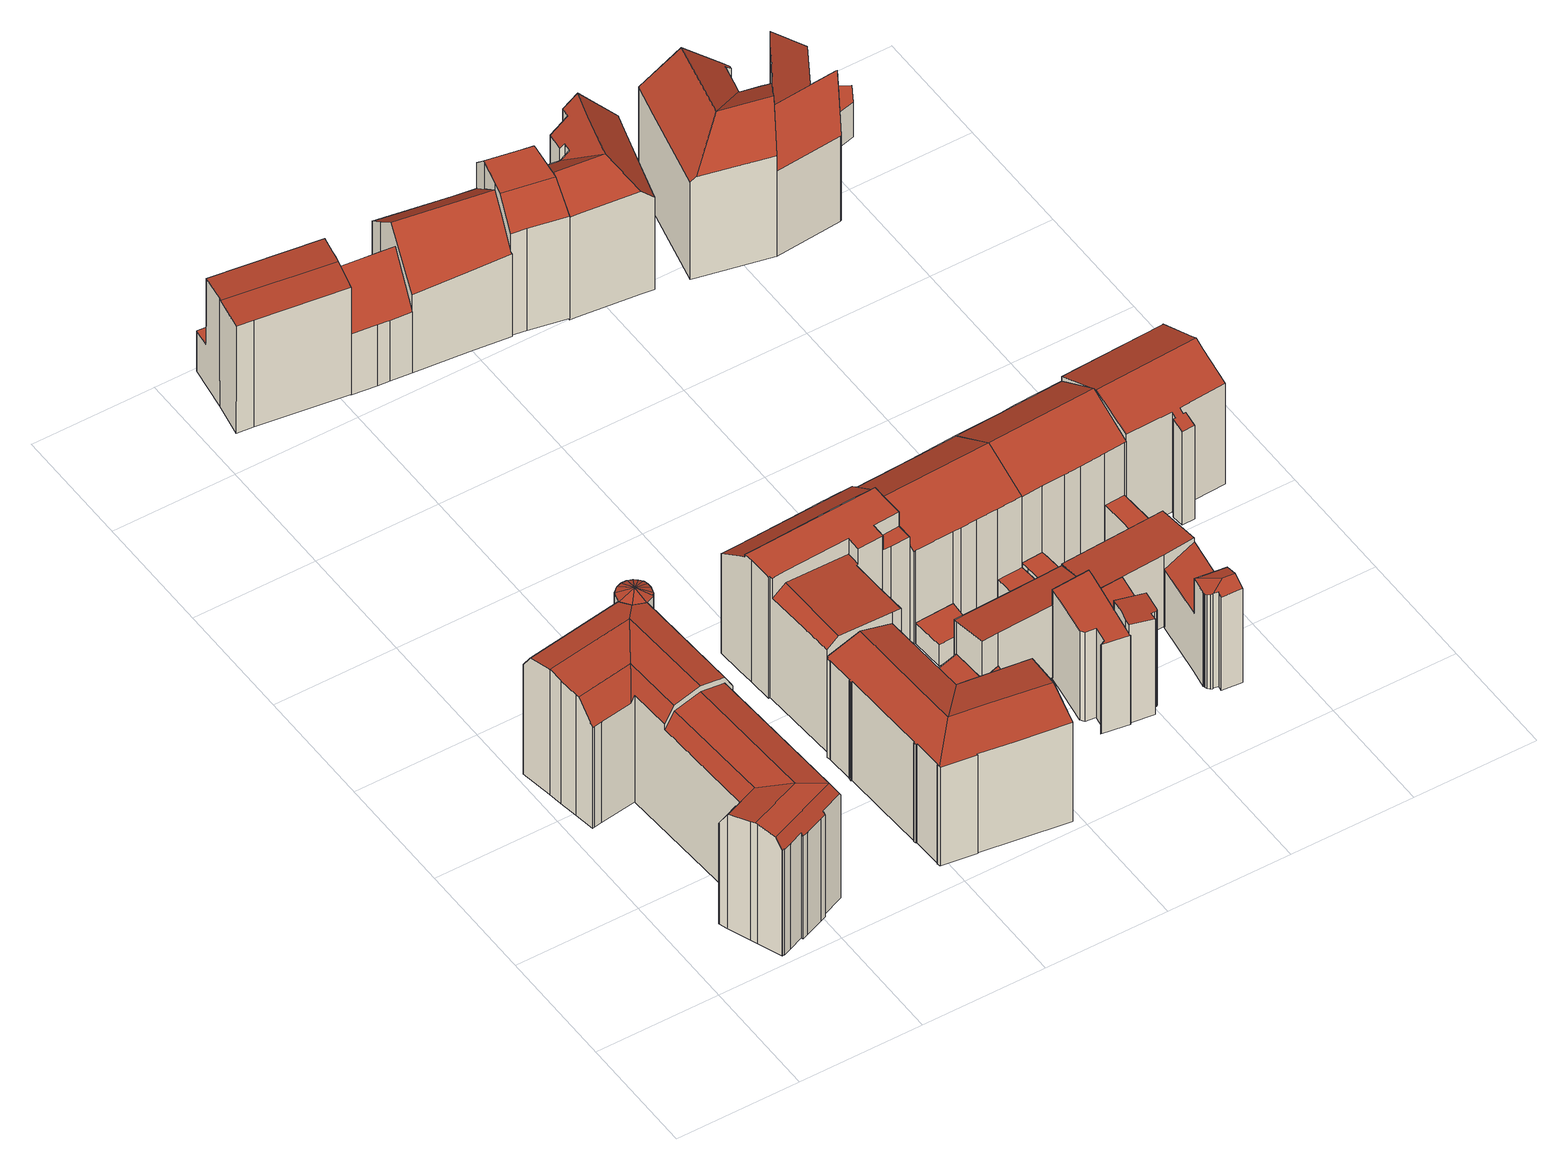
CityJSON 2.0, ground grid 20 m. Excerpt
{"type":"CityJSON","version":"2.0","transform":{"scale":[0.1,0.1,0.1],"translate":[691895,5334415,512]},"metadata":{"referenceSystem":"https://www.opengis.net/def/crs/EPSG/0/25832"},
"CityObjects":{
"building1":{"type":"Building","attributes":{"Gemeindeschluessel":"09162000","HoeheDach":"538.090","HoeheGrund":"513.804","Methode":"2000","NiedrigsteTraufeDesGebaeudes":"532.117","Geometrietyp2DReferenz":"3000","function":"31001_9998","roofType":"3100","measuredHeight":24.29,"storeysAboveGround":6},"geometry":[{"type":"MultiSurface","lod":"2","boundaries":[[[0,1,2,3]],[[4,5,6,7,8]],[[9,10,11,12]],[[13,14,15,16]],[[17,18,1,0]],[[19,20,8]],[[1,18,21,22,23,24,25,26,2]],[[27,28,29,22,21]],[[30,31,22,32,33]],[[17,34,27,21,18]],[[35,36,37,38,39]],[[40,41,42,43,44]],[[31,23,22]],[[16,15,45,46]],[[34,47,48,28,27]],[[49,50,51,8]],[[52,53,54,55]],[[8,56,57,58]],[[8,58,59,60,61,62]],[[63,64,65,66,60,59]],[[67,68,69,70,71]],[[72,73,6,5,74,75]],[[41,76,30,33,77,42]],[[78,50,49,79]],[[3,2,26,80]],[[80,26,25,81]],[[82,83,61,66,65,84,85,54,53,86]],[[7,87,88,8]],[[89,12,11,90,91]],[[82,86,92,93,94]],[[95,96,97,98]],[[99,100,101,102]],[[103,104,105,106,107]],[[20,49,8]],[[102,101,96,95]],[[40,44,10,9]],[[47,108,109,110,48]],[[111,112,113,36,35,114,77,33,32,115]],[[116,117,19,118]],[[119,120,14,13]],[[121,116,118,88,87]],[[111,115,29,122]],[[123,124,105,104]],[[68,125,72,75,113,112,69]],[[29,28,48,110,122]],[[98,97,126,127]],[[76,128,24,23,31,30]],[[118,19,8]],[[114,35,39,129]],[[61,60,66]],[[8,124,56]],[[62,83,38,130]],[[82,94,131,39,38,83]],[[132,20,19,117]],[[133,63,59,58,57]],[[4,8,130]],[[93,134,135,131,94]],[[73,121,87,7,6]],[[75,74,4,37,36,113]],[[81,25,24,128]],[[67,71,120,119]],[[123,133,57,56,124]],[[8,106,105,124]],[[22,29,115,32]],[[135,91,90,129,39,131]],[[127,126,109,108]],[[46,45,100,99]],[[61,83,62]],[[88,118,8]],[[132,79,49,20]],[[136,85,84,137]],[[122,70,69,112,111]],[[78,103,107,51,50]],[[92,86,53,52]],[[42,77,114,129,43]],[[55,54,85,136]],[[51,107,106,8]],[[89,91,135,134]],[[130,38,37,4]],[[130,8,62]],[[109,126,97,96,101,100,45,15,14,120,71,70,122,110]],[[137,84,65,64]],[[67,119,13,16,46,99,102,95,98,127,108,47,34,17,0,3,80,81,128,76,41,40,9,12,89,134,93,92,52,55,136,137,64,63,133,123,104,103,78,79,132,117,116,121,73,72,125,68]],[[74,5,4]],[[11,10,44,43,129,90]]],"semantics":{"surfaces":[{"type":"WallSurface"},{"type":"RoofSurface"},{"type":"GroundSurface"}],"values":[0,1,0,0,0,1,1,1,1,0,1,0,0,0,0,1,0,1,1,0,0,0,0,0,0,0,1,1,0,0,0,0,0,1,0,0,0,0,0,0,0,1,0,0,1,0,0,1,1,0,1,0,1,0,0,1,0,0,1,0,0,0,1,1,1,0,0,0,1,0,0,1,0,0,1,0,1,0,0,1,1,0,2,0,1]}}]},
"building2":{"type":"Building","attributes":{"Gemeindeschluessel":"09162000","HoeheDach":"534.507","HoeheGrund":"513.770","Methode":"1000","NiedrigsteTraufeDesGebaeudes":"532.656","Geometrietyp2DReferenz":"3000","function":"31001_9998","roofType":"3100","measuredHeight":20.74,"storeysAboveGround":5},"geometry":[{"type":"MultiSurface","lod":"2","boundaries":[[[138,139,140,141,142,143]],[[144,145,146,147]],[[148,149,150,151,144,147,139,138,143,152,153,154,155,156,157,158,159,160,161,162,163,164,165,166,167,168,169,170,171,172,173,174,175,176,177]],[[178,150,149,148,177,179,180,181]],[[182,183,184,185,186,187]],[[167,188,189,168]],[[151,150,178,190,145,144]],[[152,191,192,153]],[[140,146,145,190,178,181,193,183,141]],[[161,194,195,162]],[[143,142,191,152]],[[189,196,197,170,169,168]],[[160,198,194,161]],[[154,199,200,155]],[[193,181,180,179,201,202,184,183]],[[197,187,186,172,171,170]],[[147,146,140,139]],[[158,157,203,204,205,159]],[[165,206,207,166]],[[185,184,174,173,172,186]],[[164,208,209,165]],[[155,200,210,156]],[[153,192,199,154]],[[163,211,208,164]],[[209,206,165]],[[162,195,211,163]],[[166,207,188,167]],[[156,210,203,157]],[[202,201,179,177,176,175,174,184]],[[206,209,208,211,195,194,198,205,204,203,210,200,199,192,191,142,141,183,182,187,197,196,189,188,207]],[[159,205,198,160]]],"semantics":{"surfaces":[{"type":"WallSurface"},{"type":"GroundSurface"},{"type":"RoofSurface"}],"values":[0,0,1,0,2,0,0,0,2,0,0,0,0,0,2,0,0,0,0,0,0,0,0,0,0,0,0,0,0,2,0]}}]},
"building3":{"type":"Building","attributes":{"Gemeindeschluessel":"09162000","HoeheDach":"533.570","HoeheGrund":"512.710","Methode":"2000","NiedrigsteTraufeDesGebaeudes":"520.370","Geometrietyp2DReferenz":"3000","function":"31001_9998","roofType":"3100","measuredHeight":20.86,"storeysAboveGround":7},"geometry":[{"type":"MultiSurface","lod":"2","boundaries":[[[212,213,214,215]],[[216,217,218,219,220]],[[221,222,223,214]],[[224,220,219,225,226,227,228]],[[221,214,213,229,230,231]],[[232,215,214,223,233]],[[234,235,225,219,218]],[[236,230,229,237]],[[238,239,226,225,235]],[[236,216,220,224,231,230]],[[240,241,242,233,223,222]],[[243,239,238,244,217,216,236,237,212,215,232,245,246]],[[224,228,240,222,221,231]],[[232,233,242,245]],[[243,246,241,240,228,227]],[[243,227,226,239]],[[244,234,218,217]],[[238,235,234,244]],[[237,229,213,212]],[[245,242,241,246]]],"semantics":{"surfaces":[{"type":"WallSurface"},{"type":"RoofSurface"},{"type":"GroundSurface"}],"values":[0,0,0,1,1,0,1,0,0,0,1,2,0,0,0,0,0,0,0,0]}}]},
"building4":{"type":"Building","attributes":{"Gemeindeschluessel":"09162000","HoeheDach":"537.801","HoeheGrund":"514.550","Methode":"2000","NiedrigsteTraufeDesGebaeudes":"533.640","Geometrietyp2DReferenz":"3000","function":"31001_9998","roofType":"3100","measuredHeight":23.25,"storeysAboveGround":5},"geometry":[{"type":"MultiSurface","lod":"2","boundaries":[[[247,248,249,250,251,252,253]],[[254,255,256,257]],[[249,248,258,259]],[[260,261,262,263,264,265,266]],[[267,268,269,270,271,272]],[[260,266,252,251]],[[254,273,274,275,276,277,255]],[[278,279,280,281]],[[257,256,282,283]],[[284,285,286,287,288,289]],[[290,291,292,293]],[[287,282,256,255,277,294,295,288]],[[296,297,263,262]],[[298,299,291,290]],[[300,301,302,303,265,264,304,305,306,307]],[[269,308,309,310,311,312,313,270]],[[314,315,293,292,300,307,316,267,272]],[[292,291,299,317,318,319,276,275,280,279,253,252,266,265,303,302,301,300]],[[247,253,279,278]],[[320,284,289,321,317,299,298]],[[274,322,259,258,281,280,275]],[[258,248,247,278,281]],[[321,295,294,319,318,317]],[[310,323,297,296,324,311]],[[316,307,306,305,304,264,263,297,323,310,309,308,269,268,267]],[[277,276,319,294]],[[289,288,295,321]],[[283,282,287,286]],[[261,260,251,250,249,259,322,274,273,254,257,283,286,285,284,320,298,290,293,315,314,272,271,270,313,312,311,324,296,262]]],"semantics":{"surfaces":[{"type":"WallSurface"},{"type":"RoofSurface"},{"type":"GroundSurface"}],"values":[0,0,0,0,0,0,0,0,0,0,0,1,0,0,0,0,0,1,0,0,0,1,0,0,1,0,1,0,2]}}]},
"building5":{"type":"Building","attributes":{"Gemeindeschluessel":"09162000","HoeheDach":"521.537","HoeheGrund":"513.780","Methode":"2000","NiedrigsteTraufeDesGebaeudes":"518.396","Geometrietyp2DReferenz":"3000","function":"31001_2000","roofType":"2100","measuredHeight":7.76,"storeysAboveGround":1},"geometry":[{"type":"MultiSurface","lod":"2","boundaries":[[[325,326,327,328]],[[329,330,331,332]],[[328,327,333,334]],[[331,335,336,337,338,339,340,332]],[[341,342,343,344,345,346]],[[347,338,337,348,349,350]],[[350,349,326,325]],[[326,349,348,337,336,335,331,330,351,343,342,341,333,327]],[[344,343,351,352]],[[352,351,330,329]],[[352,329,332,340,339,338,347,350,325,328,334,346,345,344]],[[334,333,341,346]]],"semantics":{"surfaces":[{"type":"WallSurface"},{"type":"RoofSurface"},{"type":"GroundSurface"}],"values":[0,0,0,0,0,0,0,1,0,0,2,0]}}]},
"building6":{"type":"Building","attributes":{"Gemeindeschluessel":"09162000","HoeheDach":"531.229","HoeheGrund":"512.570","Methode":"1000","NiedrigsteTraufeDesGebaeudes":"524.007","Geometrietyp2DReferenz":"3000","function":"31001_9998","roofType":"3100","measuredHeight":18.66,"storeysAboveGround":4},"geometry":[{"type":"MultiSurface","lod":"2","boundaries":[[[353,354,355,356,357,358,359]],[[360,361,362,363,364,365]],[[363,362,366,367]],[[368,369,370,371]],[[372,369,368,373,367,366]],[[356,374,370,369,372,366,362,361,360,357]],[[375,353,359,376]],[[376,359,358,377]],[[378,355,354,379]],[[355,378,380,381,374,356]],[[371,370,374,381]],[[358,357,360,365,382,377]],[[380,378,379,375,376,377,382,365,364,363,367,373,368,371,381]],[[379,354,353,375]]],"semantics":{"surfaces":[{"type":"RoofSurface"},{"type":"WallSurface"},{"type":"GroundSurface"}],"values":[0,1,1,1,1,0,1,1,1,1,1,1,2,1]}}]},
"building7":{"type":"Building","attributes":{"Gemeindeschluessel":"09162000","HoeheDach":"519.080","HoeheGrund":"515.145","Methode":"2000","NiedrigsteTraufeDesGebaeudes":"519.080","Geometrietyp2DReferenz":"3000","function":"31001_2000","roofType":"1000","measuredHeight":3.94},"geometry":[{"type":"MultiSurface","lod":"2","boundaries":[[[383,384,385,386]],[[387,384,383,388]],[[389,385,384,387]],[[390,389,387,388]],[[390,386,385,389]],[[388,383,386,390]]],"semantics":{"surfaces":[{"type":"RoofSurface"},{"type":"WallSurface"},{"type":"GroundSurface"}],"values":[0,1,1,2,1,1]}}]},
"building8":{"type":"Building","attributes":{"Gemeindeschluessel":"09162000","HoeheDach":"527.795","HoeheGrund":"513.990","Methode":"1000","NiedrigsteTraufeDesGebaeudes":"526.769","Geometrietyp2DReferenz":"3000","function":"31001_9998","roofType":"1000","measuredHeight":13.8,"storeysAboveGround":3},"geometry":[{"type":"MultiSurface","lod":"2","boundaries":[[[391,392,393,394,395,396,397,398]],[[395,399,400,396]],[[392,401,402,393]],[[391,403,401,392]],[[394,404,399,395]],[[396,400,405,397]],[[406,405,400,399,404,402,401,403]],[[398,406,403,391]],[[393,402,404,394]],[[397,405,406,398]]],"semantics":{"surfaces":[{"type":"GroundSurface"},{"type":"WallSurface"},{"type":"RoofSurface"}],"values":[0,1,1,1,1,1,2,1,1,1]}}]},
"building9":{"type":"Building","attributes":{"Gemeindeschluessel":"09162000","HoeheDach":"530.886","HoeheGrund":"513.770","Methode":"1000","NiedrigsteTraufeDesGebaeudes":"530.886","Geometrietyp2DReferenz":"3000","function":"31001_9998","roofType":"1000","measuredHeight":17.12,"storeysAboveGround":5},"geometry":[{"type":"MultiSurface","lod":"2","boundaries":[[[407,408,409,410]],[[411,412,413,414]],[[415,411,414,416,417,418,419,407,410,420,421,422,423,424]],[[419,425,408,407]],[[424,426,427,415]],[[428,426,424,423]],[[429,430,428,423,422,421]],[[410,409,431,420]],[[420,431,429,421]],[[417,416,414,413,432,433]],[[418,417,433,434,425,419]],[[415,427,412,411]],[[431,409,408,425,434,433,432,413,412,427,426,428,430,429]]],"semantics":{"surfaces":[{"type":"WallSurface"},{"type":"GroundSurface"},{"type":"RoofSurface"}],"values":[0,0,1,0,0,0,0,0,0,0,0,0,2]}}]},
"building10":{"type":"Building","attributes":{"Gemeindeschluessel":"09162000","HoeheDach":"534.400","HoeheGrund":"512.640","Methode":"1000","NiedrigsteTraufeDesGebaeudes":"527.526","Geometrietyp2DReferenz":"3000","function":"31001_9998","roofType":"3100","measuredHeight":21.76,"storeysAboveGround":5},"geometry":[{"type":"MultiSurface","lod":"2","boundaries":[[[435,436,437,438,439,440]],[[441,442,443,444]],[[445,446,447,448,449,378]],[[450,451,438,437]],[[452,453,447,446]],[[448,447,453,454,455,456,457,449]],[[458,451,450,459,444,443]],[[449,457,456,460,381,461,462,378]],[[437,436,435,463,464,452,446,445,378,462,461,381,441,444,459,450]],[[455,440,439,438,451,458,443,442,460,456]],[[454,453,452,464,463,435,440,455]],[[381,460,442,441]]],"semantics":{"surfaces":[{"type":"WallSurface"},{"type":"RoofSurface"},{"type":"GroundSurface"}],"values":[0,0,0,0,0,1,0,0,2,1,0,0]}}]},
"building11":{"type":"Building","attributes":{"Gemeindeschluessel":"09162000","HoeheDach":"537.490","HoeheGrund":"515.248","Methode":"2000","NiedrigsteTraufeDesGebaeudes":"532.991","Geometrietyp2DReferenz":"3000","function":"31001_9998","roofType":"3100","measuredHeight":22.24,"storeysAboveGround":5},"geometry":[{"type":"MultiSurface","lod":"2","boundaries":[[[465,466,467,468,469,470,471,472,473,474]],[[475,476,477,478]],[[473,479,480,474]],[[481,468,467,482]],[[483,484,485,472,471]],[[486,487,485,484]],[[483,471,470,488]],[[482,467,466,489]],[[465,490,489,466]],[[491,473,472,485,487,477,476]],[[478,477,487,486]],[[490,465,474,480]],[[492,491,476,475]],[[493,469,468,481]],[[488,470,469,493]],[[492,479,473,491]],[[490,480,479,492,475,478,486,484,483,488,493,481,482,489]]],"semantics":{"surfaces":[{"type":"RoofSurface"},{"type":"WallSurface"},{"type":"GroundSurface"}],"values":[0,1,1,1,1,1,1,1,1,0,1,1,1,1,1,1,2]}}]},
"building12":{"type":"Building","attributes":{"Gemeindeschluessel":"09162000","HoeheDach":"532.738","HoeheGrund":"513.760","Methode":"2000","NiedrigsteTraufeDesGebaeudes":"527.866","Geometrietyp2DReferenz":"3000","function":"31001_9998","roofType":"1000","measuredHeight":18.98,"storeysAboveGround":4},"geometry":[{"type":"MultiSurface","lod":"2","boundaries":[[[494,495,496,497]],[[498,499,500,501,502,414]],[[503,504,505,506]],[[507,508,500,499]],[[509,510,511,497,496,415,512,513,411]],[[501,500,508,514,505,504,515,516,511,510,509,502]],[[415,496,495,517]],[[518,515,504,503]],[[414,502,509,411]],[[506,505,514,519]],[[497,511,516,494]],[[519,514,508,507]],[[518,520,517,495,494,516,515]],[[520,518,503,506,519,507,499,498,414,411,513,512,415,517]]],"semantics":{"surfaces":[{"type":"RoofSurface"},{"type":"WallSurface"},{"type":"GroundSurface"}],"values":[0,1,1,1,1,0,1,1,1,1,1,1,1,2]}}]},
"building13":{"type":"Building","attributes":{"Gemeindeschluessel":"09162000","HoeheDach":"519.380","HoeheGrund":"515.330","Methode":"2000","NiedrigsteTraufeDesGebaeudes":"519.380","Geometrietyp2DReferenz":"3000","function":"31001_2000","roofType":"1000","measuredHeight":4.05},"geometry":[{"type":"MultiSurface","lod":"2","boundaries":[[[521,522,523,524]],[[525,521,524,526,527,528]],[[524,523,529,526]],[[527,530,531,528]],[[525,532,522,521]],[[526,529,530,527]],[[531,530,529,523,522,532]],[[528,531,532,525]]],"semantics":{"surfaces":[{"type":"WallSurface"},{"type":"GroundSurface"},{"type":"RoofSurface"}],"values":[0,1,0,0,0,0,2,0]}}]},
"building14":{"type":"Building","attributes":{"Gemeindeschluessel":"09162000","HoeheDach":"520.289","HoeheGrund":"515.050","Methode":"1000","NiedrigsteTraufeDesGebaeudes":"520.289","Geometrietyp2DReferenz":"3000","function":"31001_2000","roofType":"1000","measuredHeight":5.24},"geometry":[{"type":"MultiSurface","lod":"2","boundaries":[[[533,534,535,536,537,538]],[[539,536,535,540]],[[541,542,539,540,543,544]],[[541,538,537,542]],[[544,533,538,541]],[[540,535,534,543]],[[543,534,533,544]],[[542,537,536,539]]],"semantics":{"surfaces":[{"type":"RoofSurface"},{"type":"WallSurface"},{"type":"GroundSurface"}],"values":[0,1,2,1,1,1,1,1]}}]},
"building15":{"type":"Building","attributes":{"Gemeindeschluessel":"09162000","HoeheDach":"535.810","HoeheGrund":"512.530","Methode":"2000","NiedrigsteTraufeDesGebaeudes":"532.028","Geometrietyp2DReferenz":"3000","function":"31001_9998","roofType":"9999","measuredHeight":23.28,"storeysAboveGround":7},"geometry":[{"type":"MultiSurface","lod":"2","boundaries":[[[545,546,547,548]],[[549,550,551,552]],[[553,554,555,556,557,558,559,560]],[[561,562,550,549]],[[547,563,564,565,566,548]],[[565,564,567,568]],[[569,570,571,572,573,574]],[[575,556,555,576]],[[552,551,572,571]],[[568,567,562,561]],[[576,555,554,577]],[[560,559,558,546,545,578,579,580]],[[571,570,569,581,575,576,577,582,580,579,578,545,548,566,565,568,561,549,552]],[[556,575,581,569,574,557]],[[573,572,551,550,562,567,564,563]],[[557,574,573,563,547,546,558]],[[582,577,554,553,560,580]]],"semantics":{"surfaces":[{"type":"WallSurface"},{"type":"RoofSurface"},{"type":"GroundSurface"}],"values":[0,0,1,0,0,0,0,0,0,0,0,0,2,0,1,1,0]}}]},
"building16":{"type":"Building","attributes":{"Gemeindeschluessel":"09162000","HoeheDach":"527.921","HoeheGrund":"514.210","Methode":"1000","NiedrigsteTraufeDesGebaeudes":"527.058","Geometrietyp2DReferenz":"3000","function":"31001_9998","roofType":"1000","measuredHeight":13.71,"storeysAboveGround":3},"geometry":[{"type":"MultiSurface","lod":"2","boundaries":[[[583,584,585,586]],[[587,588,589,495,590,496]],[[496,591,404,592,593,587]],[[594,592,404,595,596,597]],[[590,495,585,584,598,599,596,595,404,591,496]],[[600,599,598,601]],[[597,596,599,600]],[[586,589,588,587,593,592,594,597,600,601,583]],[[601,598,584,583]],[[586,585,495,589]]],"semantics":{"surfaces":[{"type":"WallSurface"},{"type":"RoofSurface"},{"type":"GroundSurface"}],"values":[0,0,0,0,1,0,0,2,0,0]}}]},
"building17":{"type":"Building","attributes":{"Gemeindeschluessel":"09162000","HoeheDach":"532.810","HoeheGrund":"514.050","Methode":"2000","NiedrigsteTraufeDesGebaeudes":"525.221","Geometrietyp2DReferenz":"3000","function":"31001_9998","roofType":"2100","measuredHeight":18.76,"storeysAboveGround":3},"geometry":[{"type":"MultiSurface","lod":"2","boundaries":[[[602,603,604,605]],[[606,607,608,609]],[[610,611,603,602]],[[612,613,614,615,611,610]],[[614,616,617,618,619,615]],[[620,617,616,621]],[[619,618,608,607]],[[622,623,624,620,621,613,612,610,602,605,625,626,627,628,629,630]],[[631,607,606,632,629,628,627]],[[629,632,633,630]],[[634,604,603,611,615,619,607,631,635]],[[617,620,624,623,622,636,609,608,618]],[[626,635,631,627]],[[621,616,614,613]],[[605,604,634,625]],[[625,634,635,626]],[[609,636,633,632,606]],[[630,633,636,622]]],"semantics":{"surfaces":[{"type":"WallSurface"},{"type":"RoofSurface"},{"type":"GroundSurface"}],"values":[0,0,0,0,1,0,1,2,0,0,1,0,0,0,0,0,1,0]}}]},
"building18":{"type":"Building","attributes":{"Gemeindeschluessel":"09162000","HoeheDach":"537.490","HoeheGrund":"515.190","Methode":"2000","NiedrigsteTraufeDesGebaeudes":"532.980","Geometrietyp2DReferenz":"3000","function":"31001_9998","roofType":"3100","measuredHeight":22.3,"storeysAboveGround":5},"geometry":[{"type":"MultiSurface","lod":"2","boundaries":[[[471,637,638,639,640,641,642,643,644,472]],[[645,642,641,646]],[[484,485,647,648]],[[649,650,651,652]],[[648,647,650,649]],[[653,639,638,654]],[[483,471,472,485,484]],[[654,638,637,655]],[[656,643,642,645]],[[655,637,471,483]],[[472,644,651,650,647,485]],[[657,640,639,653]],[[646,641,640,657]],[[652,656,645,646,657,653,654,655,483,484,648,649]],[[652,651,644,643,656]]],"semantics":{"surfaces":[{"type":"RoofSurface"},{"type":"WallSurface"},{"type":"GroundSurface"}],"values":[0,1,1,1,1,1,1,1,1,1,0,1,1,2,1]}}]},
"building19":{"type":"Building","attributes":{"Gemeindeschluessel":"09162000","HoeheDach":"536.020","HoeheGrund":"512.200","Methode":"2000","NiedrigsteTraufeDesGebaeudes":"529.846","Geometrietyp2DReferenz":"3000","function":"31001_9998","roofType":"3100","measuredHeight":23.82,"storeysAboveGround":5},"geometry":[{"type":"MultiSurface","lod":"2","boundaries":[[[658,659,660,661]],[[662,663,664,665,666,667,668,669,670,671,672,673,674,658,661,675,676,677,678,679]],[[670,680,681,671]],[[682,683,680,670,669,668]],[[666,665,664,684,685,686,687,667]],[[685,684,688,689,690,691,692,693]],[[661,660,694,675]],[[679,690,689,662]],[[675,694,695,676]],[[696,697,698,674,673,672,671,681]],[[676,695,699,677]],[[691,690,679,678,677,699]],[[664,663,662,689,688,684]],[[698,659,658,674]],[[693,692,691,699,695,694,660,659,698,697]],[[667,687,682,668]],[[700,693,697,696,681,680,683]],[[686,685,693,700,683,682,687]]],"semantics":{"surfaces":[{"type":"WallSurface"},{"type":"GroundSurface"},{"type":"RoofSurface"}],"values":[0,1,0,0,0,2,0,0,0,0,0,0,0,0,2,0,2,2]}}]},
"building20":{"type":"Building","attributes":{"Gemeindeschluessel":"09162000","HoeheDach":"523.131","HoeheGrund":"515.820","Methode":"1000","NiedrigsteTraufeDesGebaeudes":"523.131","Geometrietyp2DReferenz":"3000","function":"31001_2000","roofType":"1000","measuredHeight":7.31,"storeysAboveGround":2},"geometry":[{"type":"MultiSurface","lod":"2","boundaries":[[[701,702,703,704]],[[703,702,705,706]],[[707,705,702,701]],[[708,706,705,707]],[[704,703,706,708]],[[708,707,701,704]]],"semantics":{"surfaces":[{"type":"WallSurface"},{"type":"RoofSurface"},{"type":"GroundSurface"}],"values":[0,1,0,0,0,2]}}]},
"building21":{"type":"Building","attributes":{"name":"Rieger-City (P5)","Gemeindeschluessel":"09162000","HoeheDach":"537.454","HoeheGrund":"515.080","Methode":"1000","NiedrigsteTraufeDesGebaeudes":"533.015","Geometrietyp2DReferenz":"3000","function":"31001_1000","roofType":"3100","measuredHeight":22.37,"storeysAboveGround":5},"geometry":[{"type":"MultiSurface","lod":"2","boundaries":[[[709,710,711,712,713,714,715,716,717,718,719,720,721,722,723]],[[724,715,714,725]],[[726,712,711,727]],[[727,711,710,728]],[[728,710,709,729]],[[730,731,732,733,734,735,736,737,724,725,738,726,727,728,729,739,740,741,742]],[[723,722,743,744,745,746]],[[733,720,719,734]],[[738,725,714,713,712,726]],[[721,732,731,730,742,744,743,722]],[[746,745,744,742,741,740]],[[715,724,737,716]],[[736,717,716,737]],[[732,721,720,733]],[[734,719,718,735]],[[735,718,717,736]],[[739,729,709,723,746,740]]],"semantics":{"surfaces":[{"type":"RoofSurface"},{"type":"WallSurface"},{"type":"GroundSurface"}],"values":[0,1,1,1,1,2,0,1,1,1,1,1,1,1,1,1,1]}}]},
"building22":{"type":"Building","attributes":{"Gemeindeschluessel":"09162000","HoeheDach":"536.229","HoeheGrund":"512.240","Methode":"2000","NiedrigsteTraufeDesGebaeudes":"530.081","Geometrietyp2DReferenz":"3000","function":"31001_9998","roofType":"3100","measuredHeight":23.99,"storeysAboveGround":5},"geometry":[{"type":"MultiSurface","lod":"2","boundaries":[[[747,748,749,750,751]],[[752,753,754,755,756,757,758]],[[759,760,750,749,748,761,762,755,754,753]],[[763,761,748,747]],[[764,765,766,767,768,769]],[[770,771,772,773,774,775]],[[776,775,774,777,765,764,769,759,753]],[[778,770,775,776,753,752]],[[758,757,756,779,780,781]],[[768,782,783,751,750,760,759,769]],[[773,784,766,765,777,774]],[[755,762,761,763,785,786,779,756]],[[787,788,771,770,778,752,758,781]],[[784,773,772,771,788,787,781,780,779,786,785,763,747,751,783,782,768,767,766]]],"semantics":{"surfaces":[{"type":"WallSurface"},{"type":"RoofSurface"},{"type":"GroundSurface"}],"values":[0,1,1,0,0,0,1,1,0,0,0,0,0,2]}}]},
"building23":{"type":"Building","attributes":{"Gemeindeschluessel":"09162000","HoeheDach":"534.550","HoeheGrund":"512.196","Methode":"2000","NiedrigsteTraufeDesGebaeudes":"528.495","Geometrietyp2DReferenz":"3000","function":"31001_9998","roofType":"3100","measuredHeight":22.35,"storeysAboveGround":4},"geometry":[{"type":"MultiSurface","lod":"2","boundaries":[[[789,790,791,792]],[[793,794,795,771]],[[796,797,798,799]],[[800,798,797,801,802,803,804,805,806]],[[807,808,794,793]],[[773,805,804,766]],[[809,789,792,807,793,771,773,766,810,811,812,796,799]],[[809,799,798,800,813]],[[790,789,809,813]],[[808,807,792,791]],[[766,804,803,810]],[[773,771,795,814,806,805]],[[790,814,795,794,808,791]],[[812,801,797,796]],[[810,803,802,811]],[[811,802,801,812]],[[790,813,800,806,814]]],"semantics":{"surfaces":[{"type":"WallSurface"},{"type":"RoofSurface"},{"type":"GroundSurface"}],"values":[0,0,0,1,0,0,2,0,0,0,0,0,1,0,0,0,1]}}]},
"building24":{"type":"Building","attributes":{"Gemeindeschluessel":"09162000","HoeheDach":"519.060","HoeheGrund":"512.420","Methode":"2000","NiedrigsteTraufeDesGebaeudes":"519.060","Geometrietyp2DReferenz":"3000","function":"31001_9998","roofType":"1000","measuredHeight":6.64,"storeysAboveGround":2},"geometry":[{"type":"MultiSurface","lod":"2","boundaries":[[[815,816,817,818]],[[815,819,820,816]],[[817,821,822,818]],[[822,821,820,819]],[[816,820,821,817]],[[818,822,819,815]]],"semantics":{"surfaces":[{"type":"GroundSurface"},{"type":"WallSurface"},{"type":"RoofSurface"}],"values":[0,1,1,2,1,1]}}]}
},
"vertices":[
[67,101,18],[67,101,212],[67,102,210],[67,102,18],[197,477,250],[211,483,250],[211,484,250],[211,485,250],[193,502,261],[27,350,18],[27,350,211],[24,349,211],[24,349,18],[185,29,18],[185,29,214],[157,18,214],[157,18,18],[72,88,18],[72,88,235],[218,508,250],[216,515,250],[73,86,238],[130,109,238],[107,117,211],[105,117,211],[83,108,211],[76,105,211],[86,52,246],[89,43,249],[176,78,249],[113,120,212],[107,117,201],[120,293,238],[104,292,212],[86,52,18],[165,296,259],[206,299,251],[197,477,251],[175,481,255],[156,458,259],[41,352,18],[100,361,18],[100,361,222],[94,360,211],[41,352,211],[147,14,215],[147,14,18],[90,41,18],[90,41,248],[211,521,250],[209,523,250],[206,526,250],[4,489,18],[4,489,228],[4,490,226],[4,490,18],[180,526,250],[179,526,250],[170,518,250],[170,517,250],[169,517,250],[166,501,250],[165,500,250],[170,517,18],[120,509,18],[120,509,225],[169,517,225],[194,36,18],[233,52,18],[233,52,216],[231,51,220],[194,36,220],[220,304,18],[211,484,18],[211,483,225],[220,304,226],[113,120,18],[104,292,222],[209,523,18],[211,521,18],[76,105,18],[83,108,18],[5,475,251],[165,500,251],[91,505,225],[7,491,225],[3,489,228],[215,489,250],[215,490,250],[19,382,18],[20,378,249],[19,382,250],[3,489,18],[11,436,18],[11,436,258],[109,2,18],[109,2,220],[109,3,221],[109,3,18],[146,17,18],[146,17,220],[122,7,220],[122,7,18],[205,526,18],[197,529,18],[197,529,250],[198,529,250],[205,526,250],[105,2,18],[105,2,222],[101,12,240],[206,299,240],[220,300,216],[220,300,226],[120,293,249],[165,296,249],[218,500,18],[218,508,18],[218,500,250],[195,33,18],[195,33,214],[215,489,18],[219,59,240],[188,529,18],[188,529,250],[220,300,18],[106,2,221],[106,2,18],[105,117,18],[115,393,249],[175,481,250],[11,435,259],[216,515,18],[179,526,18],[14,413,18],[14,413,255],[7,491,18],[91,505,18],
[380,31,18],[380,30,18],[380,30,207],[380,31,208],[379,35,208],[379,35,18],[436,23,18],[436,23,208],[436,22,207],[436,22,18],[600,135,18],[589,67,18],[578,2,18],[494,14,18],[380,35,18],[378,84,18],[377,84,18],[376,89,18],[377,89,18],[377,90,18],[373,168,18],[370,233,18],[369,233,18],[369,238,18],[370,238,18],[369,239,18],[367,283,18],[367,284,18],[366,289,18],[367,289,18],[368,289,18],[368,290,18],[368,292,18],[423,294,18],[477,297,18],[486,152,18],[486,151,18],[487,151,18],[506,149,18],[600,137,18],[578,2,208],[600,137,207],[600,135,207],[589,67,225],[429,160,225],[433,90,225],[486,151,207],[486,152,207],[477,297,208],[423,294,225],[367,289,208],[368,289,208],[494,14,208],[380,35,208],[378,84,208],[490,82,225],[369,238,207],[370,238,208],[368,290,208],[368,292,208],[369,233,207],[377,84,208],[376,89,207],[506,149,207],[487,151,207],[377,90,208],[373,168,208],[370,233,208],[367,284,207],[366,289,207],[367,283,208],[367,284,208],[377,89,208],[369,239,208],
[87,1389,7],[87,1389,84],[177,1381,84],[177,1381,7],[52,1317,7],[42,1261,7],[42,1261,212],[50,1311,216],[52,1317,215],[169,1346,84],[169,1346,156],[177,1381,156],[59,1361,212],[225,1286,216],[227,1295,215],[230,1309,214],[236,1337,212],[65,1391,84],[63,1391,84],[59,1361,84],[245,1375,7],[245,1375,156],[69,1258,212],[214,1238,212],[63,1391,7],[65,1391,7],[214,1238,7],[227,1295,7],[236,1337,156],[241,1361,156],[242,1366,156],[230,1309,7],[69,1258,7],[242,1366,7],[241,1361,7],
[575,429,231],[576,404,231],[576,404,25],[575,429,25],[574,468,25],[574,468,258],[575,429,258],[487,400,25],[487,400,228],[489,354,228],[489,354,25],[545,402,231],[545,402,25],[574,472,25],[574,487,25],[572,541,25],[572,541,216],[574,487,253],[574,487,258],[574,472,258],[352,530,216],[353,530,216],[358,530,216],[358,530,25],[353,530,25],[352,530,25],[490,400,25],[530,402,25],[530,402,258],[490,400,258],[490,400,228],[532,426,231],[532,426,258],[532,402,258],[532,402,231],[492,297,228],[492,297,25],[368,292,25],[388,293,25],[477,297,25],[477,297,229],[388,293,236],[368,292,221],[358,421,25],[358,421,258],[356,461,258],[356,461,25],[490,424,228],[384,419,236],[538,539,25],[538,539,217],[360,422,25],[360,422,258],[355,476,258],[383,477,258],[488,483,258],[530,485,258],[530,485,253],[488,483,253],[383,477,253],[355,476,253],[381,531,216],[486,536,217],[524,538,217],[524,538,25],[486,536,25],[381,531,25],[354,487,25],[355,476,25],[354,487,246],[361,417,258],[384,419,258],[490,424,258],[361,417,25],[361,417,219],[532,402,25],[528,538,217],[528,538,25],
[527,205,18],[527,205,64],[522,300,64],[522,300,18],[603,160,18],[603,160,90],[589,162,85],[589,162,18],[585,302,86],[585,302,18],[590,164,85],[592,182,86],[593,193,87],[593,193,18],[592,182,18],[590,164,18],[588,242,86],[589,242,86],[615,244,95],[615,244,18],[589,242,18],[588,242,18],[591,193,18],[591,193,86],[538,198,68],[538,198,18],[608,191,92],[608,191,18],
[253,1233,123],[273,1231,123],[307,1228,123],[319,1288,192],[227,1298,192],[227,1295,189],[214,1238,123],[230,1309,179],[240,1359,122],[241,1361,120],[241,1361,6],[240,1359,6],[230,1309,6],[255,1358,122],[255,1358,6],[275,1354,6],[275,1354,124],[295,1350,126],[295,1350,6],[262,1357,122],[262,1357,6],[330,1341,132],[253,1233,6],[214,1238,6],[227,1295,6],[307,1228,6],[273,1231,6],[319,1288,6],[330,1341,6],[227,1298,6],
[583,342,71],[640,345,71],[643,398,71],[580,395,71],[640,345,31],[583,342,31],[643,398,31],[580,395,31],
[585,307,20],[723,312,20],[764,314,20],[768,252,20],[706,248,20],[615,244,20],[588,242,20],[585,302,20],[706,248,158],[615,244,158],[723,312,148],[764,314,148],[585,307,148],[768,252,158],[588,242,158],[585,302,148],
[710,126,18],[710,126,189],[714,152,189],[714,152,18],[748,131,18],[748,131,189],[746,118,189],[746,118,18],[766,238,18],[746,117,18],[746,115,18],[737,117,18],[702,122,18],[698,154,18],[693,161,18],[701,215,18],[706,248,18],[768,252,18],[702,122,189],[768,252,189],[766,238,189],[706,248,189],[693,161,189],[701,215,189],[698,154,189],[746,117,189],[746,115,189],[737,117,189],
[475,1279,6],[482,1310,6],[484,1319,6],[484,1319,186],[482,1310,195],[475,1279,223],[337,1373,6],[337,1373,160],[454,1353,160],[454,1353,6],[393,1219,6],[459,1212,6],[459,1212,164],[393,1219,160],[307,1228,155],[491,1348,6],[491,1348,160],[459,1215,6],[459,1215,166],[467,1247,196],[474,1278,224],[322,1303,224],[308,1233,160],[490,1348,160],[490,1348,6],[330,1341,189],[322,1303,6],[308,1233,6],[474,1278,6],[467,1247,6],
[577,394,210],[580,395,210],[643,398,210],[655,398,210],[681,399,210],[717,401,210],[758,403,210],[752,476,255],[574,468,255],[576,404,216],[572,541,32],[572,541,210],[646,544,210],[646,544,32],[574,468,32],[576,404,32],[655,398,32],[643,398,32],[758,403,32],[747,550,32],[747,550,210],[672,545,32],[672,545,210],[717,401,32],[580,395,32],[577,394,32],[574,472,252],[574,472,32],[681,399,32],
[803,163,159],[815,241,159],[766,238,159],[754,169,159],[747,118,18],[785,113,18],[785,113,201],[747,118,207],[746,118,207],[797,127,18],[797,127,200],[795,125,200],[795,125,18],[786,126,18],[786,126,201],[748,131,207],[751,145,207],[754,169,207],[754,169,18],[751,145,18],[792,125,201],[798,129,200],[803,163,200],[815,241,18],[798,129,18],[792,125,18],[803,163,18],
[758,403,33],[758,403,74],[758,402,74],[758,402,33],[717,401,33],[759,390,33],[764,314,33],[723,312,33],[759,390,74],[764,314,74],[723,312,74],[717,401,74],
[759,390,83],[764,314,83],[798,316,83],[793,392,83],[792,404,83],[758,402,83],[793,392,30],[798,316,30],[758,402,30],[792,404,30],[764,314,30],[759,390,30],
[475,1279,5],[475,1279,238],[484,1319,238],[484,1319,5],[530,1344,5],[530,1344,205],[562,1340,203],[562,1340,5],[464,1214,200],[483,1211,201],[544,1199,201],[549,1236,232],[550,1242,238],[469,1257,238],[467,1247,229],[459,1215,200],[511,1346,5],[511,1346,207],[484,1322,238],[491,1348,209],[491,1348,5],[484,1322,5],[491,1349,208],[491,1349,5],[552,1258,5],[558,1308,5],[559,1312,5],[559,1312,234],[558,1308,238],[552,1258,238],[549,1236,5],[544,1199,5],[483,1211,5],[469,1257,5],[467,1247,5],[459,1215,5],[550,1242,5],[464,1214,5],
[938,250,22],[938,250,159],[886,245,159],[886,245,22],[766,238,22],[768,238,22],[815,241,22],[768,238,159],[767,247,158],[768,252,22],[767,247,22],[765,301,22],[765,301,152],[764,314,151],[764,314,22],[935,324,151],[798,316,151],[798,316,22],[935,324,22],
[873,111,20],[873,111,201],[870,114,200],[870,114,20],[873,151,132],[873,151,199],[923,145,199],[923,145,152],[876,110,20],[876,110,202],[878,110,20],[885,109,20],[885,109,202],[878,110,202],[884,101,199],[917,98,200],[920,121,208],[901,123,208],[917,98,20],[884,101,20],[925,162,20],[923,145,20],[920,121,20],[869,117,20],[868,120,20],[868,121,20],[873,151,20],[886,245,20],[938,250,20],[868,121,199],[886,245,132],[938,250,152],[869,117,199],[868,120,199],[925,162,152],
[758,402,210],[792,404,210],[829,406,210],[856,408,210],[897,410,210],[930,412,211],[934,413,211],[929,485,255],[930,412,32],[897,410,32],[822,553,210],[822,553,32],[848,555,32],[848,555,210],[925,559,210],[925,559,32],[829,406,32],[792,404,32],[758,402,32],[934,413,32],[856,408,32],
[614,1318,2],[614,1318,203],[607,1320,195],[607,1320,2],[717,1341,2],[708,1308,2],[673,1185,2],[653,1187,2],[556,1198,2],[544,1199,2],[549,1236,2],[551,1249,2],[552,1258,2],[559,1312,2],[587,1307,2],[598,1304,2],[611,1302,2],[613,1352,2],[638,1347,2],[641,1364,2],[662,1359,2],[718,1344,2],[552,1258,233],[559,1312,188],[549,1236,229],[551,1249,240],[673,1185,178],[653,1187,199],[556,1198,199],[544,1199,199],[708,1308,178],[717,1341,178],[718,1344,178],[662,1359,240],[649,1314,240],[629,1240,240],[613,1352,192],[638,1347,219],[587,1307,190],[598,1304,191],[611,1302,205],[641,1364,217],[570,1247,240],
[934,335,38],[934,335,111],[901,333,111],[901,333,38],[930,412,111],[897,410,111],[930,412,38],[897,410,38],
[934,413,224],[1011,416,223],[1011,407,219],[1007,407,219],[1007,406,219],[1008,387,210],[1029,388,210],[1028,408,219],[1024,408,219],[1024,417,223],[1101,421,224],[1099,474,247],[1099,489,254],[1099,490,255],[930,481,255],[1029,388,31],[1008,387,31],[1007,407,31],[1011,407,31],[1011,416,31],[934,413,31],[1098,500,31],[1099,490,31],[1099,489,31],[1099,474,31],[1101,421,31],[1024,417,31],[1024,408,31],[1028,408,31],[1007,406,31],[930,481,31],[925,559,31],[1094,567,31],[1096,568,31],[1098,500,250],[1096,568,219],[1094,567,219],[925,559,219],
[895,1333,2],[895,1333,181],[886,1334,188],[886,1334,189],[886,1334,2],[732,1172,196],[799,1224,242],[815,1298,242],[827,1353,242],[766,1366,189],[754,1311,189],[724,1174,189],[875,1284,189],[875,1285,189],[896,1338,181],[888,1340,188],[896,1338,2],[907,1274,191],[920,1271,191],[920,1271,2],[907,1274,2],[875,1282,2],[875,1282,190],[847,1147,196],[847,1147,2],[881,1206,2],[892,1226,2],[892,1226,227],[881,1206,242],[860,1211,242],[900,1238,217],[846,1147,195],[766,1366,2],[754,1311,2],[724,1174,2],[875,1284,2],[875,1285,2],[900,1238,2],[888,1340,2],[827,1353,2],[732,1172,2],[846,1147,2],
[989,1214,2],[989,1214,225],[986,1208,220],[986,1208,2],[956,1156,2],[956,1156,165],[847,1147,165],[1007,1315,2],[1007,1315,177],[972,1254,175],[972,1254,2],[973,1254,174],[955,1328,224],[953,1325,224],[942,1308,224],[920,1271,224],[892,1226,223],[881,1207,223],[958,1156,2],[958,1156,165],[1002,1237,2],[942,1308,2],[953,1325,2],[955,1328,2],[1002,1237,198],[880,1205,225],
[1022,1271,4],[1051,1323,4],[1075,1308,4],[1059,1280,4],[1022,1271,71],[1051,1323,71],[1075,1308,71],[1059,1280,71]
]}
